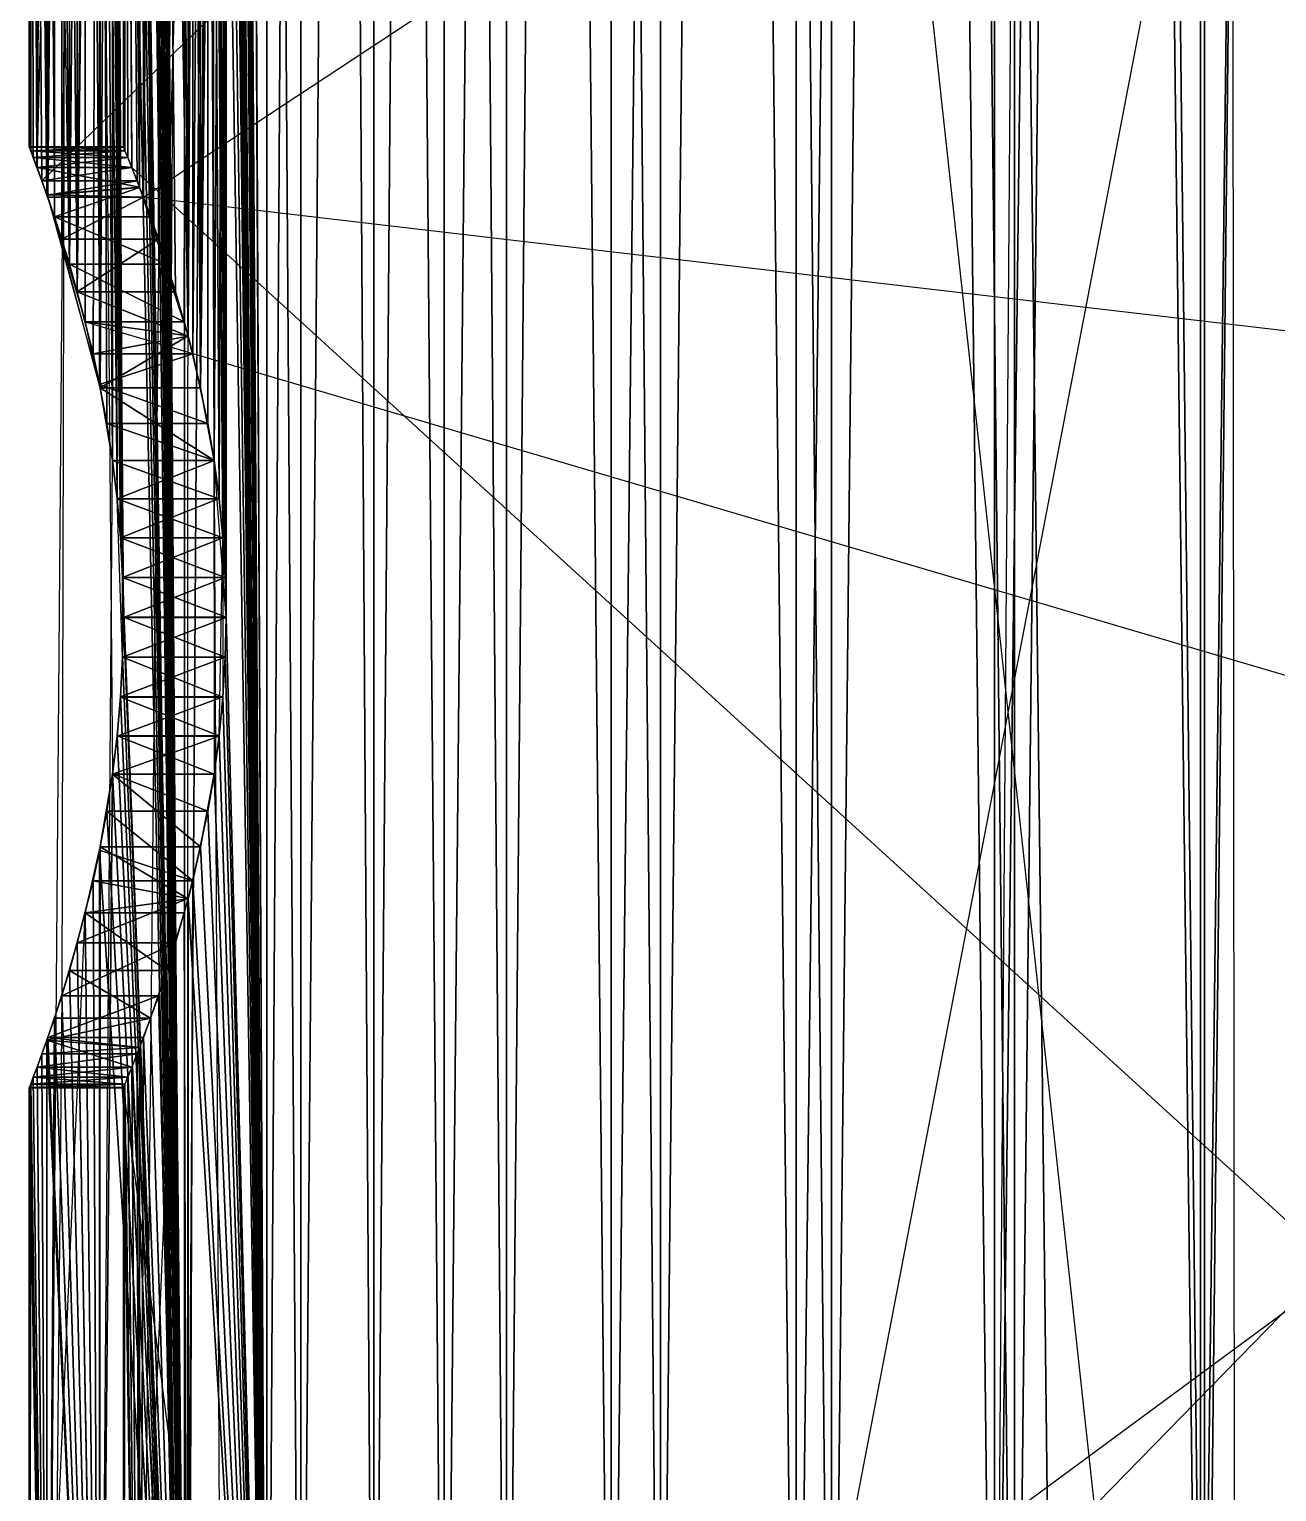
# Model space of a CAD drawing. Extents: x 234 to 504, y 2754 to 8450.
# Drawn here: x 234.2 to 371.6, y 4728.9 to 4889.8 of the extents above; entities that cross this region are included whole.
import ezdxf

# ---------------------------------------------------------------- set-up
doc = ezdxf.new("R2010")
doc.units = 0
doc.layers.get('0').update_dxf_attribs({"linetype": 'CONTINUOUS'})

msp = doc.modelspace()

# ---------------------------------------------------------------- linework, layer by layer
at = {"color": 7}
for points in [[(260.38, 6551.26, -296.42), (260.38, 4652.49, -296.42), (255.9, 5342.95, -287.59), (260.38, 6551.26, -296.42), (255.9, 5342.95, -287.59), (260.38, 4652.49, -296.42), (255.81, 5338.57, -287.41), (255.9, 5342.95, -287.59), (405.27, 8450.03, -116.97)], [(385.98, 6551.26, -102.26), (363.16, 4652.49, -101.29), (363.16, 6551.26, -101.29), (363.16, 4652.49, -101.29), (385.98, 6551.26, -102.26), (385.98, 4652.49, -102.26), (363.16, 4652.49, -101.29), (363.16, 4652.49, -101.29), (385.98, 4652.49, -102.26), (368.88, 2753.73, -101.17), (363.16, 4652.49, -101.29), (368.88, 2753.73, -101.17), (385.98, 4652.49, -102.26), (385.98, 2753.73, -102.26), (368.88, 2753.73, -101.17), (303.72, 8450.03, -129.98)], [(303.72, 8450.03, -129.98), (368.88, 2753.73, -111.52)], [(363.16, 6551.26, -101.29), (340.51, 4652.49, -104.19), (340.51, 4652.49, -104.19), (363.16, 6551.26, -101.29), (363.16, 4652.49, -101.29), (340.51, 4652.49, -104.19), (368.88, 8450.03, -101.17)], [(363.16, 8450.03, -101.29), (368.88, 2753.73, -101.17)], [(241.93, 6551.26, -190.95), (237.81, 4783.47, -205.01), (239.53, 4789.28, -198.42), (241.93, 4652.49, -190.95), (237.81, 4783.47, -205.01), (237.81, 4783.47, -205.01), (241.93, 4652.49, -190.95), (236.27, 4778.87, -212.49), (237.81, 4783.47, -205.01), (236.27, 4612.42, -212.49)], [(251.34, 6551.26, -170.14), (251.34, 4652.49, -170.14), (244.6, 5601.89, -184.02), (251.34, 4652.49, -170.14), (251.34, 6551.26, -170.14)], [(246.38, 6551.26, -214.8), (255.9, 4566.2, -184.02), (255.81, 4561.79, -184.21), (260.38, 4652.49, -175.19), (255.9, 4566.2, -184.02), (260.38, 4652.49, -175.19), (255.81, 4561.79, -184.21), (260.38, 2753.73, -175.19), (260.38, 4652.49, -175.19), (260.38, 4652.49, -175.19), (260.38, 2753.73, -175.19), (272.18, 4652.49, -157.73), (260.38, 4652.49, -175.19), (272.18, 4652.49, -157.73), (260.38, 2753.73, -175.19)], [(251.34, 6551.26, -301.47), (264.12, 4652.49, -320.39), (264.12, 4652.49, -320.39), (251.34, 6551.26, -301.47), (251.34, 4652.49, -301.47), (264.12, 4652.49, -320.39), (251.34, 4652.49, -301.47), (251.34, 6551.26, -301.47)], [(264.12, 6551.26, -151.22), (251.34, 4652.49, -170.14), (251.34, 4652.49, -170.14), (264.12, 6551.26, -151.22), (264.12, 4652.49, -151.22), (251.34, 4652.49, -170.14), (264.12, 4652.49, -151.22), (264.12, 6551.26, -151.22)], [(255.9, 5601.9, -184.02), (260.38, 4652.49, -175.19), (260.38, 6551.26, -175.19)], [(260.38, 6551.26, -175.19), (260.38, 4652.49, -175.19), (272.18, 6551.26, -157.73)], [(272.18, 6551.26, -157.73), (260.38, 4652.49, -175.19), (272.18, 4652.49, -157.73), (272.18, 6551.26, -157.73)], [(272.18, 6551.26, -313.88), (272.18, 4652.49, -313.88), (260.38, 6551.26, -296.42)], [(260.38, 6551.26, -296.42), (272.18, 4652.49, -313.88), (260.38, 4652.49, -296.42), (260.38, 6551.26, -296.42)], [(264.12, 6551.26, -320.39), (279.93, 4652.49, -336.88), (279.93, 4652.49, -336.88), (264.12, 6551.26, -320.39), (264.12, 4652.49, -320.39), (279.93, 4652.49, -336.88), (264.12, 4652.49, -320.39), (264.12, 6551.26, -320.39)], [(279.93, 6551.26, -134.74), (264.12, 4652.49, -151.22), (264.12, 4652.49, -151.22), (279.93, 6551.26, -134.74), (279.93, 4652.49, -134.74), (264.12, 4652.49, -151.22), (279.93, 4652.49, -134.74), (279.93, 6551.26, -134.74)], [(272.18, 6551.26, -157.73), (272.18, 4652.49, -157.73), (286.77, 6551.26, -142.51)], [(286.77, 6551.26, -142.51), (272.18, 4652.49, -157.73), (286.77, 4652.49, -142.51), (286.77, 6551.26, -142.51)], [(286.77, 6551.26, -329.1), (286.77, 4652.49, -329.1), (272.18, 6551.26, -313.88)], [(272.18, 6551.26, -313.88), (286.77, 4652.49, -329.1), (272.18, 4652.49, -313.88), (272.18, 6551.26, -313.88)], [(279.93, 6551.26, -336.88), (298.29, 4652.49, -350.46), (298.29, 4652.49, -350.46), (279.93, 6551.26, -336.88), (279.93, 4652.49, -336.88), (298.29, 4652.49, -350.46), (279.93, 4652.49, -336.88), (279.93, 6551.26, -336.88)], [(298.29, 6551.26, -121.16), (279.93, 4652.49, -134.74), (279.93, 4652.49, -134.74), (298.29, 6551.26, -121.16), (298.29, 4652.49, -121.16), (279.93, 4652.49, -134.74), (298.29, 4652.49, -121.16), (298.29, 6551.26, -121.16)], [(286.77, 6551.26, -142.51), (286.77, 4652.49, -142.51), (303.72, 6551.26, -129.98)], [(303.72, 6551.26, -129.98), (286.77, 4652.49, -142.51), (303.72, 4652.49, -129.98), (303.72, 6551.26, -129.98)], [(303.72, 6551.26, -341.64), (303.72, 4652.49, -341.64), (286.77, 6551.26, -329.1)], [(286.77, 6551.26, -329.1), (303.72, 4652.49, -341.64), (286.77, 4652.49, -329.1), (286.77, 6551.26, -329.1)], [(298.29, 6551.26, -350.46), (318.68, 4652.49, -360.74), (318.68, 4652.49, -360.74), (298.29, 6551.26, -350.46), (298.29, 4652.49, -350.46), (318.68, 4652.49, -360.74), (298.29, 4652.49, -350.46), (298.29, 6551.26, -350.46)], [(318.68, 6551.26, -110.88), (298.29, 4652.49, -121.16), (298.29, 4652.49, -121.16), (318.68, 6551.26, -110.88), (318.68, 4652.49, -110.88), (298.29, 4652.49, -121.16), (318.68, 4652.49, -110.88), (318.68, 6551.26, -110.88)], [(303.72, 6551.26, -129.98), (303.72, 4652.49, -129.98), (322.54, 6551.26, -120.49)], [(322.54, 6551.26, -120.49), (303.72, 4652.49, -129.98), (322.54, 4652.49, -120.49), (322.54, 6551.26, -120.49)], [(322.54, 6551.26, -351.13), (322.54, 4652.49, -351.13), (303.72, 6551.26, -341.64)], [(303.72, 6551.26, -341.64), (322.54, 4652.49, -351.13), (303.72, 4652.49, -341.64), (303.72, 6551.26, -341.64)], [(318.68, 6551.26, -360.74), (340.51, 4652.49, -367.42), (340.51, 4652.49, -367.42), (318.68, 6551.26, -360.74), (318.68, 4652.49, -360.74), (340.51, 4652.49, -367.42), (318.68, 4652.49, -360.74), (318.68, 6551.26, -360.74)], [(340.51, 6551.26, -104.19), (318.68, 4652.49, -110.88), (318.68, 4652.49, -110.88), (340.51, 6551.26, -104.19), (340.51, 4652.49, -104.19), (318.68, 4652.49, -110.88), (340.51, 4652.49, -104.19), (340.51, 6551.26, -104.19)], [(322.54, 6551.26, -120.49), (322.54, 4652.49, -120.49), (342.7, 6551.26, -114.31)], [(342.7, 6551.26, -114.31), (322.54, 4652.49, -120.49), (342.7, 4652.49, -114.31), (342.7, 6551.26, -114.31)], [(342.7, 6551.26, -357.3), (342.7, 4652.49, -357.3), (322.54, 6551.26, -351.13)], [(322.54, 6551.26, -351.13), (342.7, 4652.49, -357.3), (322.54, 4652.49, -351.13), (322.54, 6551.26, -351.13)], [(340.51, 6551.26, -367.42), (363.16, 4652.49, -370.33), (363.16, 4652.49, -370.33), (340.51, 6551.26, -367.42), (340.51, 4652.49, -367.42), (363.16, 4652.49, -370.33), (340.51, 4652.49, -367.42), (340.51, 6551.26, -367.42)], [(342.7, 6551.26, -114.31), (342.7, 4652.49, -114.31), (363.6, 6551.26, -111.64)], [(363.6, 6551.26, -111.64), (342.7, 4652.49, -114.31), (363.6, 4652.49, -111.64), (363.6, 6551.26, -111.64)], [(363.6, 6551.26, -359.98), (363.6, 4652.49, -359.98), (342.7, 6551.26, -357.3)], [(342.7, 6551.26, -357.3), (363.6, 4652.49, -359.98), (342.7, 4652.49, -357.3), (342.7, 6551.26, -357.3)], [(363.16, 6551.26, -370.33), (385.98, 4652.49, -369.36), (385.98, 4652.49, -369.36), (363.16, 6551.26, -370.33), (363.16, 4652.49, -370.33), (385.98, 4652.49, -369.36), (363.16, 4652.49, -370.33), (363.16, 6551.26, -370.33)], [(363.6, 6551.26, -111.64), (363.6, 4652.49, -111.64), (384.67, 6551.26, -112.53)], [(384.67, 6551.26, -112.53), (363.6, 4652.49, -111.64), (384.67, 4652.49, -112.53), (384.67, 6551.26, -112.53)], [(363.6, 6551.26, -359.98), (384.67, 4652.49, -359.08), (363.6, 4652.49, -359.98), (363.6, 6551.26, -359.98)], [(493, 5653.27, -242.18), (251.31, 5569.34, -276.1), (251.73, 5570.91, -277.31), (249.4, 5381.83, -270.02), (251.31, 5569.34, -276.1), (251.31, 5310.42, -276.1), (251.73, 5311.98, -277.31), (249.4, 5122.9, -270.02), (251.31, 5310.42, -276.1), (490.16, 4869.2, -262.96), (489.13, 4866.27, -267.22), (490.16, 5039.93, -262.96), (490.16, 4869.2, -262.96), (244.62, 4617.92, -238.01), (244.6, 4617.97, -235.81), (244.6, 4652.49, -235.81), (244.62, 4617.92, -238.01), (251.31, 4274.73, -276.1), (251.73, 4276.29, -277.31), (249.4, 4087.21, -270.02), (251.31, 4274.73, -276.1), (251.31, 4015.81, -276.1)], [(236.18, 4652.49, -258.56), (236.18, 4778.59, -258.56), (235.63, 4777.06, -255.12), (236.18, 4652.49, -258.56), (243.91, 5614.94, -285.92)], [(244.6, 5601.89, -184.02), (251.34, 4652.49, -170.14), (244.29, 5610.61, -184.76)], [(481.86, 3530.49, -184.02), (255.81, 5606.27, -184.21)], [(251.34, 2753.73, -301.47), (244.52, 4561.8, -287.41), (244.6, 4307.26, -287.59), (251.34, 2753.73, -301.47), (244.6, 4307.26, -287.59), (244.52, 4561.8, -287.41), (244.29, 4557.43, -286.85), (244.6, 4307.26, -287.59), (244.6, 4307.26, -287.59), (244.29, 4557.43, -286.85), (243.91, 4553.13, -285.92), (244.6, 4307.26, -287.59), (493.16, 5601.88, -287.59)], [(251.34, 2753.73, -170.14), (264.12, 4652.49, -151.22), (264.12, 4652.49, -151.22), (251.34, 2753.73, -170.14), (251.34, 4652.49, -170.14), (264.12, 4652.49, -151.22), (251.34, 4652.49, -170.14), (251.34, 2753.73, -170.14), (244.52, 4561.79, -184.21), (251.34, 4652.49, -170.14), (251.34, 4652.49, -170.14), (244.52, 4561.79, -184.21), (244.6, 4566.2, -184.02), (251.34, 4652.49, -170.14), (244.6, 5601.89, -184.02)], [(244.6, 5601.88, -287.59), (251.34, 4652.49, -301.47), (251.34, 4652.49, -301.47), (244.6, 5601.88, -287.59), (244.52, 5597.49, -287.41), (251.34, 4652.49, -301.47), (493.24, 3785.03, -184.21)], [(246.38, 4652.49, -214.8), (246.38, 4777.77, -214.8), (245.52, 4775.59, -220.64), (246.38, 4652.49, -214.8), (255.9, 5601.9, -184.02)], [(255.9, 5601.88, -287.59), (251.73, 4856.08, -277.31), (251.73, 5053.06, -277.31), (253.11, 4850.36, -281.02), (251.73, 4856.08, -277.31), (253.11, 4850.36, -281.02), (251.73, 5053.06, -277.31)], [(255.81, 5597.48, -184.21), (260.38, 4652.49, -175.19), (255.9, 5601.9, -184.02)], [(244.29, 5593.12, -286.85), (251.34, 4652.49, -301.47), (244.52, 5597.49, -287.41), (251.34, 4652.49, -301.47), (244.29, 5593.12, -286.85)], [(244.52, 5597.48, -184.21), (251.34, 4652.49, -170.14), (251.34, 4652.49, -170.14), (244.52, 5597.48, -184.21)], [(255.81, 5338.56, -184.21), (260.38, 4652.49, -175.19), (255.81, 5597.48, -184.21)], [(244.29, 5593.1, -184.77), (251.34, 4652.49, -170.14), (244.6, 5342.97, -184.02), (251.34, 4652.49, -170.14), (244.29, 5593.1, -184.77)], [(243.91, 5588.82, -285.92), (251.34, 4652.49, -301.47), (251.34, 4652.49, -301.47), (243.91, 5588.82, -285.92)], [(243.4, 5584.62, -284.63), (251.34, 4652.49, -301.47), (244.29, 5351.7, -286.85)], [(244.6, 5342.95, -287.59), (251.34, 4652.49, -301.47), (243.4, 5584.62, -284.63), (251.34, 4652.49, -301.47), (244.6, 5342.95, -287.59)], [(244.6, 5342.97, -184.02), (251.34, 4652.49, -170.14), (242.78, 5580.55, -188.62)], [(253.9, 5580.55, -188.62), (254.59, 4807.86, -186.98), (253.9, 4803.78, -188.62), (260.38, 4652.49, -175.19), (254.59, 4807.86, -186.98), (260.38, 4652.49, -175.19), (253.9, 4803.78, -188.62), (252.24, 4796.11, -192.9), (260.38, 4652.49, -175.19), (260.38, 4652.49, -175.19), (252.24, 4796.11, -192.9), (251.7, 4652.49, -194.4), (260.38, 4652.49, -175.19), (251.7, 4652.49, -194.4), (252.24, 4796.11, -192.9), (251.73, 4794.15, -194.3), (251.7, 4652.49, -194.4), (251.7, 4652.49, -194.4), (251.73, 4794.15, -194.3), (250.35, 4789.28, -198.42), (251.7, 4652.49, -194.4), (251.73, 5053.07, -194.3)], [(253.11, 5368.21, -281.02), (249.4, 4786.23, -270.02), (251.31, 4792.58, -276.1), (251.7, 4652.49, -277.21), (249.4, 4786.23, -270.02), (251.7, 4652.49, -277.21), (251.31, 4792.58, -276.1), (251.73, 4794.14, -277.31), (251.7, 4652.49, -277.21)], [(255.81, 5079.65, -287.41), (253.11, 4850.36, -281.02), (253.11, 5368.21, -281.02)], [(253.9, 5062.7, -188.62), (260.38, 4652.49, -175.19), (260.38, 4652.49, -175.19), (253.9, 5062.7, -188.62), (255.9, 4825.13, -184.02), (260.38, 4652.49, -175.19), (255.9, 4825.13, -184.02), (253.9, 5062.7, -188.62), (255.81, 4829.5, -184.21), (255.9, 4825.13, -184.02), (255.81, 4820.72, -184.21), (255.56, 4816.34, -184.77), (260.38, 4652.49, -175.19), (255.81, 4820.72, -184.21), (260.38, 4652.49, -175.19), (255.56, 4816.34, -184.77), (255.15, 4812.06, -185.69), (260.38, 4652.49, -175.19), (260.38, 4652.49, -175.19), (255.15, 4812.06, -185.69), (254.59, 4807.86, -186.98), (260.38, 4652.49, -175.19), (254.59, 5360.23, -186.99)], [(255.56, 5334.2, -286.85), (260.38, 4652.49, -296.42), (255.9, 5342.95, -287.59)], [(255.81, 5338.56, -184.21), (260.38, 4652.49, -175.19), (255.9, 5342.97, -184.02)], [(255.9, 5342.97, -184.02), (260.38, 4652.49, -175.19), (255.9, 5342.97, -184.02)], [(244.52, 5338.57, -287.41), (251.34, 4652.49, -301.47), (251.34, 4652.49, -301.47), (244.52, 5338.57, -287.41)], [(244.52, 5338.56, -184.21), (251.34, 4652.49, -170.14), (251.34, 4652.49, -170.14), (244.52, 5338.56, -184.21)], [(255.81, 5338.57, -287.41), (260.38, 4652.49, -296.42), (255.56, 5334.2, -286.85)], [(255.56, 5334.18, -184.77), (260.38, 4652.49, -175.19), (255.81, 5338.56, -184.21)], [(243.91, 5329.89, -285.92), (251.34, 4652.49, -301.47), (244.29, 5334.2, -286.85)], [(244.29, 5334.18, -184.77), (251.34, 4652.49, -170.14), (243.91, 5329.9, -185.69), (251.34, 4652.49, -170.14), (244.29, 5334.18, -184.77)], [(244.29, 5334.2, -286.85), (251.34, 4652.49, -301.47), (244.29, 5092.78, -286.85)], [(255.15, 5329.9, -185.69), (260.38, 4652.49, -175.19), (255.56, 5334.18, -184.77), (260.38, 4652.49, -175.19), (255.15, 5329.9, -185.69)], [(243.4, 5325.7, -284.63), (251.34, 4652.49, -301.47), (243.91, 5329.89, -285.92)], [(243.91, 5329.9, -185.69), (251.34, 4652.49, -170.14), (244.52, 5088.42, -184.21)], [(255.15, 5329.89, -285.92), (260.38, 4652.49, -296.42), (260.38, 4652.49, -296.42), (255.15, 5329.89, -285.92)], [(244.6, 5084.03, -287.59), (251.34, 4652.49, -301.47), (243.4, 5325.7, -284.63), (251.34, 4652.49, -301.47), (244.6, 5084.03, -287.59)], [(243.41, 5325.71, -186.98), (251.34, 4652.49, -170.14), (251.34, 4652.49, -170.14), (243.41, 5325.71, -186.98)], [(254.59, 5325.71, -186.98), (260.38, 4652.49, -175.19), (260.38, 4652.49, -175.19), (254.59, 5325.71, -186.98)], [(254.59, 5325.7, -284.63), (260.38, 4652.49, -296.42), (255.9, 5084.03, -287.59), (260.38, 4652.49, -296.42), (254.59, 5325.7, -284.63)], [(242.78, 5321.62, -188.62), (251.34, 4652.49, -170.14), (244.6, 5084.05, -184.02), (251.34, 4652.49, -170.14), (242.78, 5321.62, -188.62)], [(253.9, 5321.62, -188.62), (260.38, 4652.49, -175.19), (252.24, 5313.95, -192.9)], [(255.9, 5084.05, -184.02), (260.38, 4652.49, -175.19), (253.9, 5321.62, -188.62), (260.38, 4652.49, -175.19), (255.9, 5084.05, -184.02)], [(253.9, 5321.62, -188.62), (255.9, 4825.13, -184.02), (255.81, 4820.72, -184.21), (260.38, 4652.49, -175.19), (255.9, 4825.13, -184.02), (254.59, 4842.38, -186.99), (255.15, 4838.16, -185.69), (253.9, 5062.7, -188.62), (254.59, 4842.38, -186.99), (253.9, 5062.7, -188.62), (255.15, 4838.16, -185.69), (255.56, 4833.85, -184.77), (253.9, 5062.7, -188.62)], [(234.4, 5032.66, -242.38), (236.19, 4871.59, -258.64), (236.19, 4871.59, -258.64), (234.4, 5032.66, -242.38), (235.63, 4873.16, -255.12), (236.19, 4871.59, -258.64), (235.63, 4873.16, -255.12), (234.4, 5032.66, -242.38), (235.09, 4874.63, -250.96), (235.63, 4873.16, -255.12), (501.49, 5130.27, -212.49)], [(240.41, 5116.56, -276.1), (240.41, 4857.64, -276.1), (242.06, 4850.36, -281.02), (240.41, 5051.5, -276.1), (240.41, 4857.64, -276.1), (500.75, 4781.01, -262.96), (499.17, 4785.98, -269.73), (499.17, 4652.49, -269.73), (500.75, 4781.01, -262.96), (503.36, 4617.55, -229.23), (503.03, 4616.69, -224.39), (503.03, 4652.49, -224.39), (503.36, 4617.55, -229.23), (240.41, 4339.79, -276.1), (242.06, 4332.52, -281.02), (242.06, 4540.93, -281.02), (240.41, 4339.79, -276.1), (240.41, 4080.87, -276.1)], [(255.56, 5075.26, -184.77), (260.38, 4652.49, -175.19), (255.15, 5097.08, -185.69)], [(255.56, 5092.78, -286.85), (255.56, 4816.36, -286.85), (260.38, 4652.49, -296.42), (255.15, 4812.04, -285.92), (255.56, 4816.36, -286.85), (255.15, 4812.04, -285.92), (260.38, 4652.49, -296.42), (254.59, 4807.86, -284.63), (255.15, 4812.04, -285.92), (255.56, 4833.86, -286.85), (255.14, 4838.18, -285.91), (255.9, 5084.03, -287.59), (255.56, 4833.86, -286.85), (255.9, 5084.03, -287.59), (255.14, 4838.18, -285.91), (254.59, 4842.36, -284.63), (255.9, 5084.03, -287.59)], [(244.6, 5084.05, -184.02), (251.34, 4652.49, -170.14), (244.52, 5088.42, -184.21)], [(255.9, 5084.03, -287.59), (253.11, 4850.36, -281.02), (255.81, 5079.65, -287.41)], [(255.9, 5084.03, -287.59), (254.59, 4842.36, -284.63), (253.11, 4850.36, -281.02), (255.9, 5084.03, -287.59), (255.56, 4816.36, -286.85), (255.81, 4820.73, -287.41), (260.38, 4652.49, -296.42), (255.56, 4816.36, -286.85), (260.38, 4652.49, -296.42), (255.81, 4820.73, -287.41), (255.9, 4825.11, -287.59), (260.38, 4652.49, -296.42), (260.38, 4652.49, -296.42), (255.9, 4825.11, -287.59), (255.9, 5084.03, -287.59), (260.38, 4652.49, -296.42), (255.9, 5084.03, -287.59), (255.9, 4825.11, -287.59), (255.81, 4829.49, -287.41), (255.9, 5084.03, -287.59)], [(255.9, 5084.03, -287.59), (255.81, 4829.49, -287.41), (255.56, 4833.86, -286.85), (255.9, 5084.03, -287.59)], [(244.52, 5079.64, -184.21), (251.34, 4652.49, -170.14), (251.34, 4652.49, -170.14), (244.52, 5079.64, -184.21)], [(244.52, 5079.64, -287.41), (251.34, 4652.49, -301.47), (251.34, 4652.49, -301.47), (244.52, 5079.64, -287.41)], [(251.31, 5051.5, -276.1), (249.4, 4863.98, -270.02), (255.81, 5079.65, -287.41)], [(255.81, 5079.64, -184.21), (260.38, 4652.49, -175.19), (260.38, 4652.49, -175.19), (255.81, 5079.64, -184.21)], [(244.29, 5075.28, -286.85), (251.34, 4652.49, -301.47), (243.4, 5066.78, -284.63), (243.4, 4842.36, -284.63), (243.91, 4838.17, -285.92), (243.4, 5066.78, -284.63), (244.52, 4820.72, -287.41), (244.29, 4816.36, -286.85), (251.34, 4652.49, -301.47), (244.52, 4820.72, -287.41), (243.91, 4838.17, -285.92), (244.29, 4833.86, -286.85), (243.4, 5066.78, -284.63), (243.91, 4838.17, -285.92), (243.4, 5066.78, -284.63), (244.29, 4833.86, -286.85), (244.52, 4829.5, -287.41), (243.4, 5066.78, -284.63)], [(243.91, 5070.97, -285.92), (251.34, 4652.49, -301.47), (244.29, 5075.28, -286.85)], [(244.29, 5075.26, -184.77), (251.34, 4652.49, -170.14), (243.91, 5070.98, -185.69), (251.34, 4652.49, -170.14), (244.29, 5075.26, -184.77)], [(255.56, 5075.28, -286.85), (253.11, 4850.36, -281.02), (253.11, 4850.36, -281.02), (255.56, 5075.28, -286.85)], [(255.15, 5070.98, -185.69), (260.38, 4652.49, -175.19), (255.56, 5075.26, -184.77)], [(243.91, 5070.98, -185.69), (251.34, 4652.49, -170.14), (243.41, 5066.79, -186.98), (244.29, 4833.85, -184.76), (243.91, 4838.16, -185.69), (241.98, 5058.42, -190.8), (244.29, 4833.85, -184.76), (243.41, 5066.79, -186.98), (251.34, 4652.49, -170.14), (242.78, 5062.7, -188.62)], [(243.4, 5066.78, -284.63), (251.34, 4652.49, -301.47), (243.91, 5070.97, -285.92)], [(255.15, 5070.97, -285.92), (253.11, 4850.36, -281.02), (254.59, 5066.78, -284.63), (253.11, 4850.36, -281.02), (255.15, 5070.97, -285.92)], [(254.59, 5066.79, -186.98), (260.38, 4652.49, -175.19), (255.15, 5070.98, -185.69), (260.38, 4652.49, -175.19), (254.59, 5066.79, -186.98)], [(241.93, 4652.49, -280.66), (242.06, 4799.85, -281.02), (240.41, 4792.58, -276.1), (241.93, 4652.49, -280.66), (243.4, 4842.36, -284.63), (243.4, 5066.78, -284.63), (242.06, 4850.36, -281.02), (243.4, 4842.36, -284.63), (242.06, 4850.36, -281.02), (243.4, 5066.78, -284.63)], [(241.26, 5055.03, -192.9), (243.41, 4807.87, -186.98), (243.91, 4812.06, -185.69), (251.34, 4652.49, -170.14), (243.41, 4807.87, -186.98), (243.91, 4812.06, -185.69), (244.29, 4816.34, -184.77), (251.34, 4652.49, -170.14), (243.91, 4812.06, -185.69), (251.34, 4652.49, -170.14), (244.29, 4816.34, -184.77), (244.52, 4820.72, -184.21), (251.34, 4652.49, -170.14), (251.34, 4652.49, -170.14), (244.52, 4820.72, -184.21), (244.6, 4825.13, -184.02), (251.34, 4652.49, -170.14), (243.41, 5066.79, -186.98)], [(243.4, 5066.78, -284.63), (244.52, 4829.5, -287.41), (251.34, 4652.49, -301.47), (243.4, 5066.78, -284.63), (251.34, 4652.49, -301.47), (244.52, 4829.5, -287.41), (244.6, 4825.11, -287.59), (251.34, 4652.49, -301.47)], [(254.59, 5066.78, -284.63), (253.11, 4850.36, -281.02), (254.59, 5066.78, -284.63)], [(242.78, 5062.7, -188.62), (244.6, 4825.13, -184.02), (241.98, 5058.42, -190.8)], [(242.78, 5062.7, -188.62), (251.34, 4652.49, -170.14), (244.6, 4825.13, -184.02), (242.78, 5062.7, -188.62)], [(252.24, 5055.03, -192.9), (252.24, 4854.11, -192.9), (253.9, 5062.7, -188.62)], [(253.9, 5062.7, -188.62), (252.24, 4854.11, -192.9), (253.9, 4846.44, -188.62), (253.9, 5062.7, -188.62)], [(253.9, 5062.7, -188.62), (255.56, 4833.85, -184.77), (255.81, 4829.5, -184.21), (253.9, 5062.7, -188.62)], [(253.9, 5062.7, -188.62), (253.9, 4846.44, -188.62), (254.59, 4842.38, -186.99), (253.9, 5062.7, -188.62)], [(237.81, 5042.4, -205.01), (236.27, 4871.35, -212.49), (241.98, 4850.72, -190.8), (241.26, 4854.11, -192.9), (241.98, 5058.42, -190.8), (241.98, 4850.72, -190.8), (241.98, 5058.42, -190.8), (241.26, 4854.11, -192.9), (239.53, 4860.94, -198.42), (241.98, 5058.42, -190.8)], [(241.98, 5058.42, -190.8), (239.53, 4860.94, -198.42), (241.26, 5055.03, -192.9)], [(241.93, 4652.49, -280.66), (493.84, 4838.15, -285.92), (495.7, 5058.78, -281.02), (493.47, 4833.86, -286.85), (493.84, 4838.15, -285.92), (493.47, 4833.86, -286.85), (495.7, 5058.78, -281.02), (493.24, 4829.52, -287.4), (493.47, 4833.86, -286.85), (493.84, 4838.15, -285.92), (494.35, 4842.36, -284.63), (495.7, 5058.78, -281.02), (493.84, 4838.15, -285.92), (495.7, 5058.78, -281.02), (494.35, 4842.36, -284.63), (495.7, 4850.36, -281.02), (495.7, 5058.78, -281.02)], [(241.98, 5058.42, -190.8), (244.6, 4825.13, -184.02), (244.52, 4829.5, -184.21), (241.98, 5058.42, -190.8)], [(241.98, 5058.42, -190.8), (244.52, 4829.5, -184.21), (244.29, 4833.85, -184.76), (241.98, 5058.42, -190.8), (243.91, 4838.16, -185.69), (243.4, 4842.38, -186.99), (241.98, 5058.42, -190.8), (243.91, 4838.16, -185.69), (241.98, 5058.42, -190.8), (243.4, 4842.38, -186.99), (242.78, 4846.44, -188.62), (241.98, 5058.42, -190.8)], [(241.98, 5058.42, -190.8), (242.78, 4846.44, -188.62), (241.98, 4850.72, -190.8), (241.98, 5058.42, -190.8)], [(242.06, 5058.78, -281.02), (242.06, 4850.36, -281.02), (242.06, 4850.36, -281.02), (242.06, 5058.78, -281.02)], [(253.11, 5058.78, -281.02), (253.11, 4850.36, -281.02), (253.11, 4850.36, -281.02), (253.11, 5058.78, -281.02)], [(241.26, 5055.03, -192.9), (239.53, 4860.94, -198.42), (239.53, 5048.2, -198.42)], [(251.73, 5053.07, -194.3), (251.73, 4856.07, -194.3), (252.24, 5055.03, -192.9)], [(252.24, 5055.03, -192.9), (251.73, 4856.07, -194.3), (252.24, 4854.11, -192.9), (252.24, 5055.03, -192.9)], [(245.53, 5034.52, -250.98), (246.39, 4872.42, -256.86), (251.73, 4856.08, -277.31), (251.31, 4857.64, -276.1), (251.73, 5053.06, -277.31), (251.73, 4856.08, -277.31), (251.73, 5053.06, -277.31), (251.31, 4857.64, -276.1), (249.4, 4863.98, -270.02), (251.73, 5053.06, -277.31)], [(251.73, 5053.06, -277.31), (249.4, 4863.98, -270.02), (251.31, 5051.5, -276.1)], [(250.35, 5048.2, -198.42), (251.73, 4856.07, -194.3), (251.73, 5053.07, -194.3), (251.73, 4856.07, -194.3), (250.35, 5048.2, -198.42)], [(240.41, 5051.5, -276.1), (242.06, 4850.36, -281.02), (237.01, 4869.2, -262.96), (238.66, 4863.98, -270.02), (237.01, 5039.93, -262.96), (237.01, 4869.2, -262.96), (240.41, 4857.64, -276.1), (240.41, 5051.5, -276.1), (238.66, 4863.98, -270.02), (240.41, 4857.64, -276.1), (238.66, 4863.98, -270.02), (240.41, 5051.5, -276.1)], [(236.18, 5037.51, -213.05), (235.1, 4874.62, -220.64), (239.53, 5048.2, -198.42), (239.53, 4860.94, -198.42), (237.81, 5042.4, -205.01)], [(238.66, 5045.16, -270.02), (238.66, 4863.98, -270.02), (238.66, 4863.98, -270.02), (238.66, 5045.16, -270.02)], [(249.4, 5045.16, -270.02), (249.4, 4863.98, -270.02), (249.4, 4863.98, -270.02), (249.4, 5045.16, -270.02)], [(237.81, 5042.4, -205.01), (237.81, 4866.74, -205.01), (236.27, 4871.35, -212.49), (237.81, 5042.4, -205.01), (236.18, 4871.63, -213.05), (236.18, 5037.51, -213.05), (236.27, 4871.35, -212.49), (236.18, 4871.63, -213.05), (236.27, 4871.35, -212.49), (236.18, 5037.51, -213.05)], [(237.81, 5042.4, -205.01), (239.53, 4860.94, -198.42), (237.81, 4866.74, -205.01), (237.81, 5042.4, -205.01)], [(248.47, 5042.4, -205.01), (251.73, 4856.07, -194.3), (251.73, 4856.07, -194.3), (248.47, 5042.4, -205.01), (250.35, 4860.94, -198.42), (251.73, 4856.07, -194.3), (250.35, 4860.94, -198.42), (248.47, 5042.4, -205.01), (248.47, 4866.74, -205.01), (250.35, 4860.94, -198.42), (248.47, 4866.74, -205.01), (248.47, 5042.4, -205.01), (246.8, 4871.35, -212.49), (248.47, 4866.74, -205.01), (246.8, 4871.35, -212.49), (248.47, 5042.4, -205.01)], [(235.1, 5034.52, -250.98), (236.19, 4871.59, -258.64), (235.63, 5035.98, -255.12), (237.01, 4869.2, -262.96), (237.01, 5039.93, -262.96), (236.19, 4871.59, -258.64), (237.01, 4869.2, -262.96), (236.19, 4871.59, -258.64), (237.01, 5039.93, -262.96)], [(237.01, 5039.93, -262.96), (238.66, 4863.98, -270.02), (235.63, 5035.98, -255.12)], [(247.6, 5039.93, -262.96), (247.6, 4869.2, -262.96), (247.6, 4869.2, -262.96), (247.6, 5039.93, -262.96), (249.4, 4863.98, -270.02), (247.6, 4869.2, -262.96), (249.4, 4863.98, -270.02), (247.6, 5039.93, -262.96)], [(236.18, 5037.51, -213.05), (236.18, 4871.63, -213.05), (235.1, 4874.62, -220.64), (236.18, 5037.51, -213.05)], [(236.18, 5037.51, -258.56), (236.19, 4871.59, -258.64), (236.19, 4871.59, -258.64), (236.18, 5037.51, -258.56)], [(236.27, 5037.79, -212.49), (236.27, 4871.35, -212.49), (236.27, 4871.35, -212.49), (236.27, 5037.79, -212.49)], [(246.8, 5037.79, -212.49), (246.8, 4871.35, -212.49), (246.8, 4871.35, -212.49), (246.8, 5037.79, -212.49), (246.38, 4872.44, -214.8), (246.8, 4871.35, -212.49), (246.38, 4872.44, -214.8), (246.8, 5037.79, -212.49)], [(235.63, 5035.98, -255.12), (236.19, 4871.59, -258.64), (235.1, 4874.62, -220.64), (234.68, 4875.73, -224.9), (234.4, 5032.67, -229.23), (235.1, 4874.62, -220.64), (234.4, 5032.67, -229.23), (234.68, 4875.73, -224.9), (234.4, 4876.47, -229.23), (234.4, 5032.67, -229.23)], [(246.11, 5035.98, -255.12), (246.39, 4872.42, -256.86), (245.53, 5034.52, -250.98), (246.39, 4872.42, -256.86), (246.11, 5035.98, -255.12)], [(246.38, 5036.7, -256.81), (246.39, 4872.42, -256.86), (246.39, 4872.42, -256.86), (246.38, 5036.7, -256.81), (247.6, 4869.2, -262.96), (246.39, 4872.42, -256.86), (247.6, 4869.2, -262.96), (246.38, 5036.7, -256.81)], [(246.38, 5036.7, -214.8), (246.38, 4872.44, -214.8), (246.38, 4872.44, -214.8), (246.38, 5036.7, -214.8)], [(234.68, 5033.41, -246.72), (236.19, 4871.59, -258.64), (235.1, 5034.52, -250.98), (236.19, 4871.59, -258.64), (234.68, 5033.41, -246.72)], [(235.1, 5034.52, -220.64), (235.1, 4874.62, -220.64), (235.1, 4874.62, -220.64), (235.1, 5034.52, -220.64)], [(245.08, 5033.41, -224.88), (246.38, 4872.44, -214.8), (245.52, 5034.52, -220.64), (246.38, 4872.44, -214.8), (245.08, 5033.41, -224.88)], [(245.52, 5034.52, -220.64), (246.38, 4872.44, -214.8), (245.52, 5034.52, -220.64)], [(494.35, 4842.36, -284.63), (246.8, 4871.35, -212.49), (237.81, 4866.74, -205.01), (248.47, 4866.74, -205.01), (246.8, 4871.35, -212.49), (248.47, 4866.74, -205.01), (237.81, 4866.74, -205.01), (239.53, 4860.94, -198.42), (248.47, 4866.74, -205.01), (248.47, 4866.74, -205.01), (239.53, 4860.94, -198.42), (250.35, 4860.94, -198.42), (248.47, 4866.74, -205.01), (250.35, 4860.94, -198.42), (239.53, 4860.94, -198.42), (251.73, 4856.07, -194.3), (250.35, 4860.94, -198.42), (251.73, 4856.07, -194.3), (239.53, 4860.94, -198.42), (241.26, 4854.11, -192.9), (251.73, 4856.07, -194.3), (251.73, 4856.07, -194.3), (241.26, 4854.11, -192.9), (252.24, 4854.11, -192.9), (251.73, 4856.07, -194.3), (252.24, 4854.11, -192.9), (241.26, 4854.11, -192.9), (241.98, 4850.72, -190.8), (252.24, 4854.11, -192.9), (252.24, 4854.11, -192.9), (241.98, 4850.72, -190.8), (253.9, 4846.44, -188.62), (252.24, 4854.11, -192.9), (253.9, 4846.44, -188.62), (241.98, 4850.72, -190.8), (242.78, 4846.44, -188.62), (253.9, 4846.44, -188.62), (253.9, 4846.44, -188.62), (242.78, 4846.44, -188.62), (254.59, 4842.38, -186.99), (253.9, 4846.44, -188.62), (254.59, 4842.38, -186.99), (242.78, 4846.44, -188.62), (243.4, 4842.38, -186.99), (254.59, 4842.38, -186.99), (254.59, 4842.38, -186.99), (243.4, 4842.38, -186.99), (255.15, 4838.16, -185.69), (254.59, 4842.38, -186.99), (255.15, 4838.16, -185.69), (243.4, 4842.38, -186.99), (243.91, 4838.16, -185.69), (255.15, 4838.16, -185.69), (255.15, 4838.16, -185.69), (243.91, 4838.16, -185.69), (255.56, 4833.85, -184.77), (255.15, 4838.16, -185.69), (255.56, 4833.85, -184.77), (243.91, 4838.16, -185.69), (244.29, 4833.85, -184.76), (255.56, 4833.85, -184.77), (255.56, 4833.85, -184.77), (244.29, 4833.85, -184.76), (255.81, 4829.5, -184.21), (255.56, 4833.85, -184.77), (255.81, 4829.5, -184.21), (244.29, 4833.85, -184.76), (244.52, 4829.5, -184.21), (255.81, 4829.5, -184.21), (255.81, 4829.5, -184.21), (244.52, 4829.5, -184.21), (255.9, 4825.13, -184.02), (255.81, 4829.5, -184.21), (255.9, 4825.13, -184.02), (244.52, 4829.5, -184.21), (244.6, 4825.13, -184.02), (255.9, 4825.13, -184.02), (255.9, 4825.13, -184.02), (244.6, 4825.13, -184.02), (255.81, 4820.72, -184.21), (255.9, 4825.13, -184.02), (255.81, 4820.72, -184.21), (244.6, 4825.13, -184.02), (244.52, 4820.72, -184.21), (255.81, 4820.72, -184.21), (255.81, 4820.72, -184.21), (244.52, 4820.72, -184.21), (255.56, 4816.34, -184.77), (255.81, 4820.72, -184.21), (255.56, 4816.34, -184.77), (244.52, 4820.72, -184.21), (244.29, 4816.34, -184.77), (255.56, 4816.34, -184.77), (255.56, 4816.34, -184.77), (244.29, 4816.34, -184.77), (255.15, 4812.06, -185.69), (255.56, 4816.34, -184.77), (255.15, 4812.06, -185.69), (244.29, 4816.34, -184.77), (243.91, 4812.06, -185.69), (255.15, 4812.06, -185.69), (255.15, 4812.06, -185.69), (243.91, 4812.06, -185.69), (254.59, 4807.86, -186.98), (255.15, 4812.06, -185.69), (254.59, 4807.86, -186.98), (243.91, 4812.06, -185.69), (243.41, 4807.87, -186.98), (254.59, 4807.86, -186.98), (254.59, 4807.86, -186.98), (243.41, 4807.87, -186.98), (253.9, 4803.78, -188.62), (254.59, 4807.86, -186.98), (253.9, 4803.78, -188.62), (243.41, 4807.87, -186.98), (242.78, 4803.78, -188.62), (253.9, 4803.78, -188.62), (253.9, 4803.78, -188.62), (242.78, 4803.78, -188.62), (252.24, 4796.11, -192.9), (253.9, 4803.78, -188.62), (242.78, 4803.78, -188.62), (241.98, 4799.49, -190.8), (252.24, 4796.11, -192.9), (242.78, 4803.78, -188.62), (252.24, 4796.11, -192.9), (241.98, 4799.49, -190.8), (241.26, 4796.11, -192.9), (252.24, 4796.11, -192.9), (252.24, 4796.11, -192.9), (241.26, 4796.11, -192.9), (251.73, 4794.15, -194.3), (252.24, 4796.11, -192.9), (251.73, 4794.15, -194.3), (241.26, 4796.11, -192.9), (239.53, 4789.28, -198.42), (251.73, 4794.15, -194.3), (251.73, 4794.15, -194.3), (239.53, 4789.28, -198.42), (250.35, 4789.28, -198.42), (251.73, 4794.15, -194.3), (250.35, 4789.28, -198.42), (239.53, 4789.28, -198.42), (237.81, 4783.47, -205.01), (250.35, 4789.28, -198.42), (250.35, 4789.28, -198.42), (237.81, 4783.47, -205.01), (248.47, 4783.47, -205.01), (250.35, 4789.28, -198.42), (248.47, 4783.47, -205.01), (237.81, 4783.47, -205.01), (236.27, 4778.87, -212.49), (248.47, 4783.47, -205.01), (248.47, 4783.47, -205.01), (236.27, 4778.87, -212.49), (246.8, 4778.87, -212.49), (248.47, 4783.47, -205.01), (246.8, 4778.87, -212.49), (236.27, 4778.87, -212.49), (246.38, 4777.77, -214.8), (246.8, 4778.87, -212.49), (246.38, 4777.77, -214.8), (236.27, 4778.87, -212.49), (236.18, 4778.59, -213.05), (246.38, 4777.77, -214.8), (246.38, 4777.77, -214.8), (236.18, 4778.59, -213.05), (245.52, 4775.59, -220.64), (246.38, 4777.77, -214.8), (245.52, 4775.59, -220.64), (236.18, 4778.59, -213.05), (235.1, 4775.59, -220.64), (245.52, 4775.59, -220.64), (245.52, 4775.59, -220.64), (235.1, 4775.59, -220.64), (245.08, 4774.49, -224.88), (245.52, 4775.59, -220.64), (245.08, 4774.49, -224.88), (235.1, 4775.59, -220.64), (234.68, 4774.49, -224.88), (245.08, 4774.49, -224.88), (245.08, 4774.49, -224.88), (234.68, 4774.49, -224.88), (244.77, 4773.74, -229.23), (245.08, 4774.49, -224.88), (244.77, 4773.74, -229.23), (234.68, 4774.49, -224.88), (234.4, 4773.74, -229.23), (244.77, 4773.74, -229.23), (244.77, 4773.74, -229.23), (234.4, 4773.74, -229.23), (244.6, 4773.32, -235.81), (244.77, 4773.74, -229.23), (244.6, 4773.32, -235.81), (234.4, 4773.74, -229.23), (234.24, 4773.32, -235.81), (244.6, 4773.32, -235.81), (244.6, 4773.32, -235.81), (234.24, 4773.32, -235.81), (244.62, 4773.37, -238), (244.6, 4773.32, -235.81), (244.62, 4773.37, -238), (234.24, 4773.32, -235.81), (234.26, 4773.37, -238), (244.62, 4773.37, -238), (244.62, 4773.37, -238), (234.26, 4773.37, -238), (244.77, 4773.74, -242.38), (244.62, 4773.37, -238), (244.77, 4773.74, -242.38), (234.26, 4773.37, -238), (234.4, 4773.74, -242.38), (244.77, 4773.74, -242.38), (244.77, 4773.74, -242.38), (234.4, 4773.74, -242.38), (245.08, 4774.49, -246.72), (244.77, 4773.74, -242.38), (245.08, 4774.49, -246.72), (234.4, 4773.74, -242.38), (234.68, 4774.49, -246.72), (245.08, 4774.49, -246.72), (245.08, 4774.49, -246.72), (234.68, 4774.49, -246.72), (245.53, 4775.59, -250.98), (245.08, 4774.49, -246.72), (245.53, 4775.59, -250.98), (234.68, 4774.49, -246.72), (235.1, 4775.6, -250.98), (245.53, 4775.59, -250.98), (245.53, 4775.59, -250.98), (235.1, 4775.6, -250.98), (246.11, 4777.06, -255.12), (245.53, 4775.59, -250.98), (246.11, 4777.06, -255.12), (235.1, 4775.6, -250.98), (235.63, 4777.06, -255.12), (246.11, 4777.06, -255.12), (246.11, 4777.06, -255.12), (235.63, 4777.06, -255.12), (246.38, 4777.77, -256.81), (246.11, 4777.06, -255.12), (246.38, 4777.77, -256.81), (235.63, 4777.06, -255.12), (236.18, 4778.59, -258.56), (246.38, 4777.77, -256.81), (246.38, 4777.77, -256.81), (236.18, 4778.59, -258.56), (247.6, 4781.01, -262.96), (246.38, 4777.77, -256.81), (236.18, 4778.59, -258.56), (237.01, 4781.01, -262.96), (247.6, 4781.01, -262.96), (236.18, 4778.59, -258.56), (247.6, 4781.01, -262.96), (237.01, 4781.01, -262.96), (238.66, 4786.23, -270.02), (247.6, 4781.01, -262.96), (247.6, 4781.01, -262.96), (238.66, 4786.23, -270.02), (249.4, 4786.23, -270.02), (247.6, 4781.01, -262.96), (249.4, 4786.23, -270.02), (238.66, 4786.23, -270.02), (240.41, 4792.58, -276.1), (249.4, 4786.23, -270.02), (249.4, 4786.23, -270.02), (240.41, 4792.58, -276.1), (251.31, 4792.58, -276.1), (249.4, 4786.23, -270.02), (251.31, 4792.58, -276.1), (240.41, 4792.58, -276.1), (251.73, 4794.14, -277.31), (251.31, 4792.58, -276.1), (251.73, 4794.14, -277.31), (240.41, 4792.58, -276.1), (242.06, 4799.85, -281.02), (251.73, 4794.14, -277.31), (251.73, 4794.14, -277.31), (242.06, 4799.85, -281.02), (253.11, 4799.85, -281.02), (251.73, 4794.14, -277.31), (253.11, 4799.85, -281.02), (242.06, 4799.85, -281.02), (243.4, 4807.86, -284.63), (253.11, 4799.85, -281.02), (253.11, 4799.85, -281.02), (243.4, 4807.86, -284.63), (254.59, 4807.86, -284.63), (253.11, 4799.85, -281.02), (254.59, 4807.86, -284.63), (243.4, 4807.86, -284.63), (255.15, 4812.04, -285.92), (254.59, 4807.86, -284.63), (255.15, 4812.04, -285.92), (243.4, 4807.86, -284.63), (243.91, 4812.05, -285.92), (255.15, 4812.04, -285.92), (255.15, 4812.04, -285.92), (243.91, 4812.05, -285.92), (255.56, 4816.36, -286.85), (255.15, 4812.04, -285.92), (255.56, 4816.36, -286.85), (243.91, 4812.05, -285.92), (244.29, 4816.36, -286.85), (255.56, 4816.36, -286.85), (255.56, 4816.36, -286.85), (244.29, 4816.36, -286.85), (255.81, 4820.73, -287.41), (255.56, 4816.36, -286.85), (255.81, 4820.73, -287.41), (244.29, 4816.36, -286.85), (244.52, 4820.72, -287.41), (255.81, 4820.73, -287.41), (255.81, 4820.73, -287.41), (244.52, 4820.72, -287.41), (255.9, 4825.11, -287.59), (255.81, 4820.73, -287.41), (255.9, 4825.11, -287.59), (244.52, 4820.72, -287.41), (244.6, 4825.11, -287.59), (255.9, 4825.11, -287.59), (255.9, 4825.11, -287.59), (244.6, 4825.11, -287.59), (255.81, 4829.49, -287.41), (255.9, 4825.11, -287.59), (255.81, 4829.49, -287.41), (244.6, 4825.11, -287.59), (244.52, 4829.5, -287.41), (255.81, 4829.49, -287.41), (255.81, 4829.49, -287.41), (244.52, 4829.5, -287.41), (255.56, 4833.86, -286.85), (255.81, 4829.49, -287.41), (255.56, 4833.86, -286.85), (244.52, 4829.5, -287.41), (244.29, 4833.86, -286.85), (255.56, 4833.86, -286.85), (255.56, 4833.86, -286.85), (244.29, 4833.86, -286.85), (255.14, 4838.18, -285.91), (255.56, 4833.86, -286.85), (255.14, 4838.18, -285.91), (244.29, 4833.86, -286.85), (243.91, 4838.17, -285.92), (255.14, 4838.18, -285.91), (255.14, 4838.18, -285.91), (243.91, 4838.17, -285.92), (254.59, 4842.36, -284.63), (255.14, 4838.18, -285.91), (243.91, 4838.17, -285.92), (243.4, 4842.36, -284.63), (254.59, 4842.36, -284.63), (243.91, 4838.17, -285.92), (254.59, 4842.36, -284.63), (243.4, 4842.36, -284.63), (242.06, 4850.36, -281.02), (254.59, 4842.36, -284.63), (254.59, 4842.36, -284.63), (242.06, 4850.36, -281.02), (253.11, 4850.36, -281.02), (254.59, 4842.36, -284.63), (253.11, 4850.36, -281.02), (242.06, 4850.36, -281.02), (251.73, 4856.08, -277.31), (253.11, 4850.36, -281.02), (251.73, 4856.08, -277.31), (242.06, 4850.36, -281.02), (240.41, 4857.64, -276.1), (251.73, 4856.08, -277.31), (251.73, 4856.08, -277.31), (240.41, 4857.64, -276.1), (251.31, 4857.64, -276.1), (251.73, 4856.08, -277.31), (251.31, 4857.64, -276.1), (240.41, 4857.64, -276.1), (238.66, 4863.98, -270.02), (251.31, 4857.64, -276.1), (251.31, 4857.64, -276.1), (238.66, 4863.98, -270.02), (249.4, 4863.98, -270.02), (251.31, 4857.64, -276.1), (249.4, 4863.98, -270.02), (238.66, 4863.98, -270.02), (237.01, 4869.2, -262.96), (249.4, 4863.98, -270.02), (249.4, 4863.98, -270.02), (237.01, 4869.2, -262.96), (247.6, 4869.2, -262.96), (249.4, 4863.98, -270.02), (247.6, 4869.2, -262.96), (237.01, 4869.2, -262.96), (246.39, 4872.42, -256.86), (247.6, 4869.2, -262.96), (246.39, 4872.42, -256.86), (237.01, 4869.2, -262.96), (236.19, 4871.59, -258.64), (246.39, 4872.42, -256.86), (246.39, 4872.42, -256.86), (236.19, 4871.59, -258.64), (246.11, 4873.16, -255.12), (246.39, 4872.42, -256.86), (246.11, 4873.16, -255.12), (236.19, 4871.59, -258.64), (235.63, 4873.16, -255.12), (246.11, 4873.16, -255.12), (246.11, 4873.16, -255.12), (235.63, 4873.16, -255.12), (245.52, 4874.62, -250.96), (246.11, 4873.16, -255.12), (245.52, 4874.62, -250.96), (235.63, 4873.16, -255.12), (235.09, 4874.63, -250.96), (245.52, 4874.62, -250.96), (245.52, 4874.62, -250.96), (235.09, 4874.63, -250.96), (245.08, 4875.73, -246.72), (245.52, 4874.62, -250.96), (245.08, 4875.73, -246.72), (235.09, 4874.63, -250.96), (234.68, 4875.73, -246.72), (245.08, 4875.73, -246.72), (245.08, 4875.73, -246.72), (234.68, 4875.73, -246.72), (244.77, 4876.47, -242.41), (245.08, 4875.73, -246.72), (244.77, 4876.47, -242.41), (234.68, 4875.73, -246.72), (234.4, 4876.47, -242.4), (244.77, 4876.47, -242.41), (244.77, 4876.47, -242.41), (234.4, 4876.47, -242.4), (244.62, 4876.85, -238.01), (244.77, 4876.47, -242.41), (244.62, 4876.85, -238.01), (234.4, 4876.47, -242.4), (234.26, 4876.85, -238.01), (244.62, 4876.85, -238.01), (244.62, 4876.85, -238.01), (234.26, 4876.85, -238.01), (244.6, 4876.89, -235.81), (244.62, 4876.85, -238.01), (244.6, 4876.89, -235.81), (234.26, 4876.85, -238.01), (234.24, 4876.89, -235.81), (244.6, 4876.89, -235.81), (244.6, 4876.89, -235.81), (234.24, 4876.89, -235.81), (244.77, 4876.47, -229.23), (244.6, 4876.89, -235.81), (244.77, 4876.47, -229.23), (234.24, 4876.89, -235.81), (234.4, 4876.47, -229.23), (244.77, 4876.47, -229.23), (244.77, 4876.47, -229.23), (234.4, 4876.47, -229.23), (245.08, 4875.73, -224.9), (244.77, 4876.47, -229.23), (245.08, 4875.73, -224.9), (234.4, 4876.47, -229.23), (234.68, 4875.73, -224.9), (245.08, 4875.73, -224.9), (245.08, 4875.73, -224.9), (234.68, 4875.73, -224.9), (245.52, 4874.62, -220.64), (245.08, 4875.73, -224.9), (245.52, 4874.62, -220.64), (234.68, 4875.73, -224.9), (235.1, 4874.62, -220.64), (245.52, 4874.62, -220.64), (245.52, 4874.62, -220.64), (235.1, 4874.62, -220.64), (246.38, 4872.44, -214.8), (245.52, 4874.62, -220.64), (246.38, 4872.44, -214.8), (235.1, 4874.62, -220.64), (236.18, 4871.63, -213.05), (246.38, 4872.44, -214.8), (246.38, 4872.44, -214.8), (236.18, 4871.63, -213.05), (246.8, 4871.35, -212.49), (246.38, 4872.44, -214.8), (246.8, 4871.35, -212.49), (236.18, 4871.63, -213.05), (236.27, 4871.35, -212.49), (246.8, 4871.35, -212.49), (246.8, 4871.35, -212.49), (236.27, 4871.35, -212.49), (237.81, 4866.74, -205.01), (246.8, 4871.35, -212.49), (492.71, 5033.33, -246.35)], [(234.4, 5032.67, -229.23), (234.4, 4876.47, -229.23), (234.24, 5032.25, -235.81)], [(234.24, 5032.25, -235.81), (234.24, 4876.89, -235.81), (234.26, 5032.29, -238)], [(234.26, 5032.29, -238), (234.24, 4876.89, -235.81), (234.26, 4876.85, -238.01), (234.26, 5032.29, -238)], [(234.24, 5032.25, -235.81), (234.4, 4876.47, -229.23), (234.24, 4876.89, -235.81), (234.24, 5032.25, -235.81)], [(234.26, 5032.29, -238), (234.26, 4876.85, -238.01), (234.4, 5032.66, -242.38)], [(234.26, 5032.29, -238), (234.26, 4876.85, -238.01), (234.4, 4876.47, -242.4), (234.4, 5032.66, -242.38), (234.26, 4876.85, -238.01), (234.4, 5032.66, -242.38), (234.4, 4876.47, -242.4), (234.68, 4875.73, -246.72), (234.4, 5032.66, -242.38)], [(234.68, 5033.41, -224.88), (235.1, 4874.62, -220.64), (234.4, 5032.67, -229.23), (235.1, 4874.62, -220.64), (234.68, 5033.41, -224.88)], [(234.4, 5032.66, -242.38), (234.68, 4875.73, -246.72), (235.09, 4874.63, -250.96), (234.4, 5032.66, -242.38)], [(244.77, 5032.67, -229.23), (246.38, 4872.44, -214.8), (246.38, 4872.44, -214.8), (244.77, 5032.67, -229.23), (245.52, 4874.62, -220.64), (246.38, 4872.44, -214.8), (245.52, 4874.62, -220.64), (244.77, 5032.67, -229.23), (245.08, 4875.73, -224.9), (245.52, 4874.62, -220.64), (244.62, 5032.29, -238), (244.62, 4876.85, -238.01), (244.6, 5032.25, -235.81)], [(244.6, 5032.25, -235.81), (244.6, 4876.89, -235.81), (244.77, 5032.67, -229.23)], [(244.77, 5032.67, -229.23), (244.6, 4876.89, -235.81), (244.77, 4876.47, -229.23), (244.77, 5032.67, -229.23)], [(244.6, 5032.25, -235.81), (244.62, 4876.85, -238.01), (244.6, 4876.89, -235.81), (244.6, 5032.25, -235.81)], [(489.15, 4652.49, -267.12), (489.13, 4783.94, -267.22), (490.16, 4781.01, -262.96), (489.15, 4652.49, -267.12), (245.52, 4874.62, -250.96), (245.08, 4875.73, -246.72), (244.77, 5032.66, -242.38), (245.52, 4874.62, -250.96), (245.52, 4874.62, -250.96), (244.77, 5032.66, -242.38), (246.11, 4873.16, -255.12), (245.52, 4874.62, -250.96), (245.08, 4875.73, -246.72), (244.77, 4876.47, -242.41), (244.77, 5032.66, -242.38), (245.08, 4875.73, -246.72), (244.77, 5032.66, -242.38), (244.77, 4876.47, -242.41), (244.62, 4876.85, -238.01), (244.77, 5032.66, -242.38)], [(244.77, 5032.66, -242.38), (244.62, 4876.85, -238.01), (244.62, 5032.29, -238)], [(244.77, 5032.67, -229.23), (244.77, 4876.47, -229.23), (245.08, 4875.73, -224.9), (244.77, 5032.67, -229.23)], [(244.77, 5032.66, -242.38), (246.11, 4873.16, -255.12), (244.77, 5032.66, -242.38), (246.39, 4872.42, -256.86), (246.11, 4873.16, -255.12), (246.39, 4872.42, -256.86), (244.77, 5032.66, -242.38)], [(245.08, 5033.41, -246.72), (246.39, 4872.42, -256.86), (246.39, 4872.42, -256.86), (245.08, 5033.41, -246.72)], [(251.34, 4652.49, -301.47), (244.6, 4825.11, -287.59), (244.52, 4820.72, -287.41), (251.34, 4652.49, -301.47), (244.29, 4816.36, -286.85), (243.91, 4812.05, -285.92), (251.34, 4652.49, -301.47), (244.29, 4816.36, -286.85), (251.34, 4652.49, -301.47), (243.91, 4812.05, -285.92), (243.4, 4807.86, -284.63), (251.34, 4652.49, -301.47)], [(251.34, 4652.49, -301.47), (243.4, 4807.86, -284.63), (241.93, 4652.49, -280.66)], [(241.93, 4652.49, -280.66), (243.4, 4807.86, -284.63), (242.06, 4799.85, -281.02), (241.93, 4652.49, -280.66)], [(251.34, 4652.49, -170.14), (242.78, 4803.78, -188.62), (243.41, 4807.87, -186.98), (251.34, 4652.49, -170.14)], [(260.38, 4652.49, -296.42), (253.11, 4799.85, -281.02), (254.59, 4807.86, -284.63), (260.38, 4652.49, -296.42), (244.62, 4773.37, -238), (246.38, 4652.49, -256.81)], [(251.34, 4652.49, -170.14), (241.98, 4799.49, -190.8), (242.78, 4803.78, -188.62), (251.34, 4652.49, -170.14)], [(241.93, 4652.49, -190.95), (236.18, 4778.59, -213.05), (236.27, 4778.87, -212.49), (241.93, 4652.49, -190.95), (239.53, 4789.28, -198.42), (241.26, 4796.11, -192.9), (241.93, 4652.49, -190.95), (239.53, 4789.28, -198.42), (241.93, 4652.49, -190.95), (241.26, 4796.11, -192.9), (241.98, 4799.49, -190.8), (241.93, 4652.49, -190.95)], [(241.93, 4652.49, -190.95), (241.98, 4799.49, -190.8), (251.34, 4652.49, -170.14)], [(260.38, 4652.49, -296.42), (251.73, 4794.14, -277.31), (253.11, 4799.85, -281.02), (260.38, 4652.49, -296.42)], [(251.7, 4652.49, -277.21), (251.73, 4794.14, -277.31), (260.38, 4652.49, -296.42)], [(234.24, 4652.49, -235.81), (234.26, 4773.37, -238), (234.24, 4773.32, -235.81), (234.24, 4652.49, -235.81), (240.41, 4792.58, -276.1), (238.66, 4786.23, -270.02), (241.93, 4652.49, -280.66), (240.41, 4792.58, -276.1), (241.93, 4652.49, -280.66), (238.66, 4786.23, -270.02), (237.01, 4781.01, -262.96), (241.93, 4652.49, -280.66)], [(244.6, 4652.49, -235.81), (244.6, 4773.32, -235.81), (244.62, 4773.37, -238), (244.6, 4652.49, -235.81), (250.35, 4789.28, -198.42), (248.47, 4783.47, -205.01), (251.7, 4652.49, -194.4), (250.35, 4789.28, -198.42), (251.7, 4652.49, -194.4), (248.47, 4783.47, -205.01), (246.8, 4778.87, -212.49), (251.7, 4652.49, -194.4)], [(251.7, 4652.49, -277.21), (247.6, 4781.01, -262.96), (249.4, 4786.23, -270.02), (251.7, 4652.49, -277.21), (245.52, 4775.59, -220.64), (245.08, 4774.49, -224.88), (246.38, 4652.49, -214.8), (245.52, 4775.59, -220.64), (246.38, 4652.49, -214.8), (245.08, 4774.49, -224.88), (244.77, 4773.74, -229.23), (246.38, 4652.49, -214.8)], [(241.93, 4652.49, -280.66), (237.01, 4781.01, -262.96), (236.18, 4652.49, -258.56)], [(236.18, 4652.49, -258.56), (237.01, 4781.01, -262.96), (236.18, 4778.59, -258.56), (236.18, 4652.49, -258.56)], [(251.7, 4652.49, -277.21), (246.38, 4777.77, -256.81), (247.6, 4781.01, -262.96), (251.7, 4652.49, -277.21)], [(236.18, 4652.49, -213.05), (235.1, 4775.59, -220.64), (236.18, 4778.59, -213.05), (236.18, 4652.49, -213.05), (235.63, 4777.06, -255.12), (235.1, 4775.6, -250.98), (236.18, 4652.49, -258.56), (235.63, 4777.06, -255.12), (235.1, 4775.6, -250.98), (234.68, 4774.49, -246.72), (236.18, 4652.49, -258.56), (235.1, 4775.6, -250.98), (236.18, 4652.49, -258.56), (234.68, 4774.49, -246.72), (234.4, 4773.74, -242.38), (236.18, 4652.49, -258.56)], [(236.18, 4652.49, -213.05), (236.18, 4778.59, -213.05), (241.93, 4652.49, -190.95)], [(246.38, 4652.49, -256.81), (245.08, 4774.49, -246.72), (245.53, 4775.59, -250.98), (246.38, 4652.49, -256.81), (245.53, 4775.59, -250.98), (246.11, 4777.06, -255.12), (246.38, 4652.49, -256.81), (245.53, 4775.59, -250.98), (246.38, 4652.49, -256.81), (246.11, 4777.06, -255.12), (246.38, 4777.77, -256.81), (246.38, 4652.49, -256.81)], [(251.7, 4652.49, -194.4), (246.8, 4778.87, -212.49), (246.38, 4652.49, -214.8)], [(246.38, 4652.49, -214.8), (246.8, 4778.87, -212.49), (246.38, 4777.77, -214.8), (246.38, 4652.49, -214.8)], [(246.38, 4652.49, -256.81), (246.38, 4777.77, -256.81), (251.7, 4652.49, -277.21)], [(236.18, 4652.49, -213.05), (234.24, 4773.32, -235.81), (234.4, 4773.74, -229.23), (236.18, 4652.49, -213.05), (234.4, 4773.74, -229.23), (234.68, 4774.49, -224.88), (236.18, 4652.49, -213.05), (234.4, 4773.74, -229.23), (236.18, 4652.49, -213.05), (234.68, 4774.49, -224.88), (235.1, 4775.59, -220.64), (236.18, 4652.49, -213.05)], [(244.6, 4652.49, -235.81), (244.62, 4773.37, -238), (244.77, 4773.74, -242.38), (246.38, 4652.49, -256.81), (244.62, 4773.37, -238), (246.38, 4652.49, -256.81), (244.77, 4773.74, -242.38), (245.08, 4774.49, -246.72), (246.38, 4652.49, -256.81)], [(236.18, 4652.49, -258.56), (234.4, 4773.74, -242.38), (234.24, 4652.49, -235.81)], [(234.24, 4652.49, -235.81), (234.4, 4773.74, -242.38), (234.26, 4773.37, -238), (234.24, 4652.49, -235.81)], [(234.24, 4652.49, -235.81), (234.24, 4773.32, -235.81), (236.18, 4652.49, -213.05)], [(246.38, 4652.49, -214.8), (244.77, 4773.74, -229.23), (244.6, 4652.49, -235.81)], [(244.6, 4652.49, -235.81), (244.77, 4773.74, -229.23), (244.6, 4773.32, -235.81), (244.6, 4652.49, -235.81)], [(244.6, 4652.49, -235.81), (244.62, 4773.37, -238), (244.6, 4652.49, -235.81)]]:
    msp.add_polyline3d(points, dxfattribs=at)

doc.saveas('drawing.dxf')
